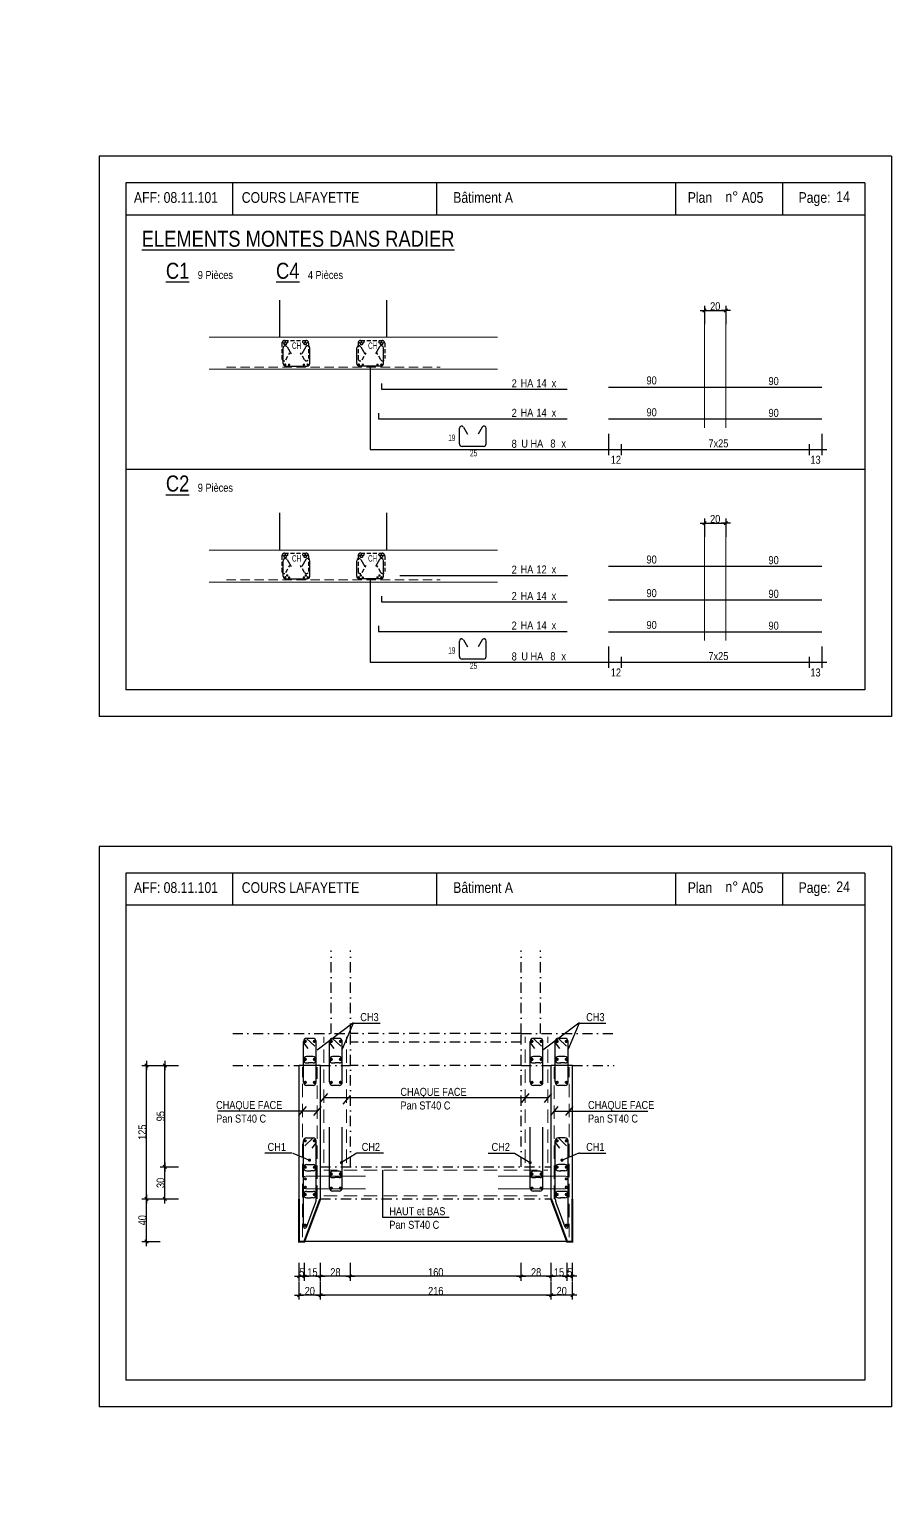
# Model space of a CAD drawing. Header units: metres. Extents: x -9927 to 45032, y -190416 to 12166.
# Drawn here: x -195 to 1421, y -15857 to -13108 of the extents above; entities that cross this region are included whole.
import ezdxf
from ezdxf.enums import TextEntityAlignment as Align

# ---------------------------------------------------------------- set-up
doc = ezdxf.new("R2010")
doc.units = ezdxf.units.M
doc.header["$PDMODE"] = 65
for name, pattern in [('AXES', [50.8, 31.75, -6.35, 6.35, -6.35]), ('CACHE2', [0.1875, 0.125, -0.0625]), ('TIRETPT2', [12.7, 6.35, -3.175, 0, -3.175])]:
    doc.linetypes.add(name, pattern=pattern)
for name, color, linetype in [('01_cote_gen', 4, 'Continuous'), ('01_fenetres', 171, 'Continuous'), ('01_linteaux', 3, 'Continuous'), ('01_murs_coup', 5, 'Continuous'), ('01_poch_murs', 251, 'Continuous'), ('01_sem', 42, 'Continuous'), ('01_texte', 230, 'Continuous'), ('01_tram_axes', 10, 'AXES'), ('AA_COTES', 2, 'Continuous')]:
    doc.layers.add(name, color=color, linetype=linetype)
doc.styles.add('STYLE2', font='ARIALN.TTF')
doc.dimstyles.new('JB25', dxfattribs={"dimscale": 0.1, "dimtxt": 150, "dimasz": 17, "dimexe": 0.1, "dimexo": 0.1, "dimgap": 0.09, "dimtad": 1, "dimdec": 1, "dimlfac": 0.5, "dimdsep": 46, "dimtxsty": 'STYLE2', "dimblk1": 'BOND_G', "dimblk2": 'BOND_D', "dimsah": 1, "dimcen": 1.5, "dimdle": 0.01, "dimse1": 1, "dimse2": 1, "dimclrd": 4, "dimclre": 2, "dimclrt": 5, "dimadec": 0, "dimazin": 0, "dimtfac": 2.333333, "dimtdec": 1, "dimtix": 1, "dimtmove": 2, "dimatfit": 3, "dimldrblk": 'BOND_G', "dimfxl": 1, "dimtolj": 1, "dimtzin": 0, "dimarcsym": 0})

# ---------------------------------------------------------------- blocks, each defined once
blk = doc.blocks.new('BOND_G')
at = {"layer": 'AA_COTES', "color": 0}
for p, q in [((5, 0), (-5, 0)), ((1.8, 1.8), (-1.8, -1.8)), ((0, -5), (0, 15))]:
    blk.add_line(p, q, dxfattribs=at)
blk = doc.blocks.new('BOND_D')
at = {"layer": 'AA_COTES', "color": 0}
for p, q in [((5, 0), (-5, 0)), ((-1.8, -1.8), (1.8, 1.8)), ((0, 5), (0, -15))]:
    blk.add_line(p, q, dxfattribs=at)
blk = doc.blocks.new('*D65')
at = {"layer": '01_cote_gen', "color": 4, "linetype": 'Continuous', "lineweight": -2, "transparency": 16777216}
blk.add_line((1072, -13634.4), (1108.6, -13634.4), dxfattribs=at)
at = {"layer": 'DEFPOINTS', "color": 0, "linetype": 'Continuous', "lineweight": 0, "transparency": 16777216}
for p in [(1110.3, -13634.4), (1070.3, -13647.8), (1110.3, -13647.8)]:
    blk.add_point(p, dxfattribs=at)
at = {"layer": '01_cote_gen', "color": 4, "linetype": 'Continuous', "lineweight": -2, "transparency": 16777216, "xscale": 1.7, "yscale": 1.7, "zscale": 1.7, "rotation": 180}
blk.add_blockref('BOND_G', (1070.3, -13634.4), dxfattribs=at)
at = {"layer": '01_cote_gen', "color": 4, "linetype": 'Continuous', "lineweight": -2, "transparency": 16777216, "xscale": 1.7, "yscale": 1.7, "zscale": 1.7}
blk.add_blockref('BOND_D', (1110.3, -13634.4), dxfattribs=at)
at = {"layer": '01_cote_gen', "color": 5, "linetype": 'Continuous', "lineweight": 0, "transparency": 16777216, "insert": (1090.3, -13626.7), "char_height": 15, "attachment_point": 5, "style": 'STYLE2'}
blk.add_mtext('\\A1;20', dxfattribs=at)
blk = doc.blocks.new('*D66')
at = {"layer": '01_cote_gen', "color": 4, "linetype": 'Continuous', "lineweight": -2, "transparency": 16777216}
blk.add_line((1072, -14033), (1108.6, -14033), dxfattribs=at)
at = {"layer": 'DEFPOINTS', "color": 0, "linetype": 'Continuous', "lineweight": 0, "transparency": 16777216}
for p in [(1070.3, -14046.4), (1110.3, -14033), (1110.3, -14046.4)]:
    blk.add_point(p, dxfattribs=at)
at = {"layer": '01_cote_gen', "color": 4, "linetype": 'Continuous', "lineweight": -2, "transparency": 16777216, "xscale": 1.7, "yscale": 1.7, "zscale": 1.7, "rotation": 180}
blk.add_blockref('BOND_G', (1070.3, -14033), dxfattribs=at)
at = {"layer": '01_cote_gen', "color": 4, "linetype": 'Continuous', "lineweight": -2, "transparency": 16777216, "xscale": 1.7, "yscale": 1.7, "zscale": 1.7}
blk.add_blockref('BOND_D', (1110.3, -14033), dxfattribs=at)
at = {"layer": '01_cote_gen', "color": 5, "linetype": 'Continuous', "lineweight": 0, "transparency": 16777216, "insert": (1090.3, -14025.3), "char_height": 15, "attachment_point": 5, "style": 'STYLE2'}
blk.add_mtext('\\A1;20', dxfattribs=at)
blk = doc.blocks.new('*D78')
at = {"layer": '01_cote_gen', "color": 4, "lineweight": -2, "transparency": 16777216}
blk.add_line((821, -15444.5), (814.4, -15444.5), dxfattribs=at)
at = {"layer": 'DEFPOINTS', "color": 0, "lineweight": 0, "transparency": 16777216}
for p in [(812.7, -15379.4), (822.7, -15379.4), (812.7, -15444.5)]:
    blk.add_point(p, dxfattribs=at)
at = {"layer": '01_cote_gen', "color": 4, "lineweight": -2, "transparency": 16777216, "xscale": 1.7, "yscale": 1.7, "zscale": 1.7, "rotation": 180}
blk.add_blockref('BOND_D', (812.7, -15444.5), dxfattribs=at)
at = {"layer": '01_cote_gen', "color": 4, "lineweight": -2, "transparency": 16777216, "xscale": 1.7, "yscale": 1.7, "zscale": 1.7}
blk.add_blockref('BOND_G', (822.7, -15444.5), dxfattribs=at)
at = {"layer": '01_cote_gen', "color": 5, "transparency": 16777216, "insert": (817.7, -15436.9), "char_height": 15, "attachment_point": 5, "style": 'STYLE2'}
blk.add_mtext('\\A1;5', dxfattribs=at)
blk = doc.blocks.new('*D79')
at = {"layer": '01_cote_gen', "color": 4, "lineweight": -2, "transparency": 16777216}
blk.add_line((811, -15444.5), (784.4, -15444.5), dxfattribs=at)
at = {"layer": 'DEFPOINTS', "color": 0, "lineweight": 0, "transparency": 16777216}
for p in [(782.7, -15299.4), (812.7, -15379.4), (782.7, -15444.5)]:
    blk.add_point(p, dxfattribs=at)
at = {"layer": '01_cote_gen', "color": 4, "lineweight": -2, "transparency": 16777216, "xscale": 1.7, "yscale": 1.7, "zscale": 1.7, "rotation": 180}
blk.add_blockref('BOND_D', (782.7, -15444.5), dxfattribs=at)
at = {"layer": '01_cote_gen', "color": 4, "lineweight": -2, "transparency": 16777216, "xscale": 1.7, "yscale": 1.7, "zscale": 1.7}
blk.add_blockref('BOND_G', (812.7, -15444.5), dxfattribs=at)
at = {"layer": '01_cote_gen', "color": 5, "transparency": 16777216, "insert": (797.7, -15436.9), "char_height": 15, "attachment_point": 5, "style": 'STYLE2'}
blk.add_mtext('\\A1;15', dxfattribs=at)
blk = doc.blocks.new('*D80')
at = {"layer": '01_cote_gen', "color": 4, "lineweight": -2, "transparency": 16777216}
blk.add_line((821, -15479.7), (784.4, -15479.7), dxfattribs=at)
at = {"layer": 'DEFPOINTS', "color": 0, "lineweight": 0, "transparency": 16777216}
for p in [(782.7, -15303.4), (822.7, -15383.4), (782.7, -15479.7)]:
    blk.add_point(p, dxfattribs=at)
at = {"layer": '01_cote_gen', "color": 4, "lineweight": -2, "transparency": 16777216, "xscale": 1.7, "yscale": 1.7, "zscale": 1.7, "rotation": 180}
blk.add_blockref('BOND_D', (782.7, -15479.7), dxfattribs=at)
at = {"layer": '01_cote_gen', "color": 4, "lineweight": -2, "transparency": 16777216, "xscale": 1.7, "yscale": 1.7, "zscale": 1.7}
blk.add_blockref('BOND_G', (822.7, -15479.7), dxfattribs=at)
at = {"layer": '01_cote_gen', "color": 5, "transparency": 16777216, "insert": (802.7, -15472), "char_height": 15, "attachment_point": 5, "style": 'STYLE2'}
blk.add_mtext('\\A1;20', dxfattribs=at)
blk = doc.blocks.new('*D81')
at = {"layer": '01_cote_gen', "color": 4, "lineweight": -2, "transparency": 16777216}
blk.add_line((781, -15479.7), (352.4, -15479.7), dxfattribs=at)
at = {"layer": 'DEFPOINTS', "color": 0, "lineweight": 0, "transparency": 16777216}
for p in [(350.7, -15303.4), (782.7, -15303.4), (350.7, -15479.7)]:
    blk.add_point(p, dxfattribs=at)
at = {"layer": '01_cote_gen', "color": 4, "lineweight": -2, "transparency": 16777216, "xscale": 1.7, "yscale": 1.7, "zscale": 1.7, "rotation": 180}
blk.add_blockref('BOND_D', (350.7, -15479.7), dxfattribs=at)
at = {"layer": '01_cote_gen', "color": 4, "lineweight": -2, "transparency": 16777216, "xscale": 1.7, "yscale": 1.7, "zscale": 1.7}
blk.add_blockref('BOND_G', (782.7, -15479.7), dxfattribs=at)
at = {"layer": '01_cote_gen', "color": 5, "transparency": 16777216, "insert": (566.7, -15472), "char_height": 15, "attachment_point": 5, "style": 'STYLE2'}
blk.add_mtext('\\A1;216', dxfattribs=at)
blk = doc.blocks.new('*D82')
at = {"layer": '01_cote_gen', "color": 4, "lineweight": -2, "transparency": 16777216}
blk.add_line((349, -15479.7), (312.4, -15479.7), dxfattribs=at)
at = {"layer": 'DEFPOINTS', "color": 0, "lineweight": 0, "transparency": 16777216}
for p in [(310.7, -15303.4), (350.7, -15303.4), (310.7, -15479.7)]:
    blk.add_point(p, dxfattribs=at)
at = {"layer": '01_cote_gen', "color": 4, "lineweight": -2, "transparency": 16777216, "xscale": 1.7, "yscale": 1.7, "zscale": 1.7, "rotation": 180}
blk.add_blockref('BOND_D', (310.7, -15479.7), dxfattribs=at)
at = {"layer": '01_cote_gen', "color": 4, "lineweight": -2, "transparency": 16777216, "xscale": 1.7, "yscale": 1.7, "zscale": 1.7}
blk.add_blockref('BOND_G', (350.7, -15479.7), dxfattribs=at)
at = {"layer": '01_cote_gen', "color": 5, "transparency": 16777216, "insert": (330.7, -15472), "char_height": 15, "attachment_point": 5, "style": 'STYLE2'}
blk.add_mtext('\\A1;20', dxfattribs=at)
blk = doc.blocks.new('*D83')
at = {"layer": '01_cote_gen', "color": 4, "lineweight": -2, "transparency": 16777216}
blk.add_line((349, -15444.5), (322.4, -15444.5), dxfattribs=at)
at = {"layer": 'DEFPOINTS', "color": 0, "lineweight": 0, "transparency": 16777216}
for p in [(350.7, -15299.4), (320.7, -15379.4), (320.7, -15444.5)]:
    blk.add_point(p, dxfattribs=at)
at = {"layer": '01_cote_gen', "color": 4, "lineweight": -2, "transparency": 16777216, "xscale": 1.7, "yscale": 1.7, "zscale": 1.7, "rotation": 180}
blk.add_blockref('BOND_D', (320.7, -15444.5), dxfattribs=at)
at = {"layer": '01_cote_gen', "color": 4, "lineweight": -2, "transparency": 16777216, "xscale": 1.7, "yscale": 1.7, "zscale": 1.7}
blk.add_blockref('BOND_G', (350.7, -15444.5), dxfattribs=at)
at = {"layer": '01_cote_gen', "color": 5, "transparency": 16777216, "insert": (335.7, -15436.9), "char_height": 15, "attachment_point": 5, "style": 'STYLE2'}
blk.add_mtext('\\A1;15', dxfattribs=at)
blk = doc.blocks.new('*D84')
at = {"layer": '01_cote_gen', "color": 4, "lineweight": -2, "transparency": 16777216}
blk.add_line((319, -15444.5), (312.4, -15444.5), dxfattribs=at)
at = {"layer": 'DEFPOINTS', "color": 0, "lineweight": 0, "transparency": 16777216}
for p in [(310.7, -15379.4), (320.7, -15379.4), (310.7, -15444.5)]:
    blk.add_point(p, dxfattribs=at)
at = {"layer": '01_cote_gen', "color": 4, "lineweight": -2, "transparency": 16777216, "xscale": 1.7, "yscale": 1.7, "zscale": 1.7, "rotation": 180}
blk.add_blockref('BOND_D', (310.7, -15444.5), dxfattribs=at)
at = {"layer": '01_cote_gen', "color": 4, "lineweight": -2, "transparency": 16777216, "xscale": 1.7, "yscale": 1.7, "zscale": 1.7}
blk.add_blockref('BOND_G', (320.7, -15444.5), dxfattribs=at)
at = {"layer": '01_cote_gen', "color": 5, "transparency": 16777216, "insert": (315.7, -15436.9), "char_height": 15, "attachment_point": 5, "style": 'STYLE2'}
blk.add_mtext('\\A1;5', dxfattribs=at)
blk = doc.blocks.new('*D85')
at = {"layer": '01_cote_gen', "color": 4, "lineweight": -2, "transparency": 16777216}
blk.add_line((725, -15444.5), (408.4, -15444.5), dxfattribs=at)
at = {"layer": 'DEFPOINTS', "color": 0, "lineweight": 0, "transparency": 16777216}
for p in [(406.7, -15239.4), (726.7, -15239.4), (406.7, -15444.5)]:
    blk.add_point(p, dxfattribs=at)
at = {"layer": '01_cote_gen', "color": 4, "lineweight": -2, "transparency": 16777216, "xscale": 1.7, "yscale": 1.7, "zscale": 1.7, "rotation": 180}
blk.add_blockref('BOND_D', (406.7, -15444.5), dxfattribs=at)
at = {"layer": '01_cote_gen', "color": 4, "lineweight": -2, "transparency": 16777216, "xscale": 1.7, "yscale": 1.7, "zscale": 1.7}
blk.add_blockref('BOND_G', (726.7, -15444.5), dxfattribs=at)
at = {"layer": '01_cote_gen', "color": 5, "transparency": 16777216, "insert": (566.7, -15436.9), "char_height": 15, "attachment_point": 5, "style": 'STYLE2'}
blk.add_mtext('\\A1;160', dxfattribs=at)
blk = doc.blocks.new('*D86')
at = {"layer": '01_cote_gen', "color": 4, "lineweight": -2, "transparency": 16777216}
blk.add_line((405, -15444.5), (352.4, -15444.5), dxfattribs=at)
at = {"layer": 'DEFPOINTS', "color": 0, "lineweight": 0, "transparency": 16777216}
for p in [(350.7, -15230.4), (406.7, -15230.4), (350.7, -15444.5)]:
    blk.add_point(p, dxfattribs=at)
at = {"layer": '01_cote_gen', "color": 4, "lineweight": -2, "transparency": 16777216, "xscale": 1.7, "yscale": 1.7, "zscale": 1.7, "rotation": 180}
blk.add_blockref('BOND_D', (350.7, -15444.5), dxfattribs=at)
at = {"layer": '01_cote_gen', "color": 4, "lineweight": -2, "transparency": 16777216, "xscale": 1.7, "yscale": 1.7, "zscale": 1.7}
blk.add_blockref('BOND_G', (406.7, -15444.5), dxfattribs=at)
at = {"layer": '01_cote_gen', "color": 5, "transparency": 16777216, "insert": (378.7, -15436.9), "char_height": 15, "attachment_point": 5, "style": 'STYLE2'}
blk.add_mtext('\\A1;28', dxfattribs=at)
blk = doc.blocks.new('*D87')
at = {"layer": '01_cote_gen', "color": 4, "linetype": 'Continuous', "lineweight": -2, "transparency": 16777216}
blk.add_line((24.6, -15377.7), (24.6, -15301.1), dxfattribs=at)
at = {"layer": 'DEFPOINTS', "color": 0, "linetype": 'Continuous', "lineweight": 0, "transparency": 16777216}
for p in [(24.6, -15299.4), (357.4, -15299.4), (357.4, -15379.4)]:
    blk.add_point(p, dxfattribs=at)
at = {"layer": '01_cote_gen', "color": 4, "linetype": 'Continuous', "lineweight": -2, "transparency": 16777216, "xscale": 1.7, "yscale": 1.7, "zscale": 1.7}
for name, p, rotation in [('BOND_D', (24.6, -15299.4), 90), ('BOND_G', (24.6, -15379.4), 270)]:
    blk.add_blockref(name, p, dxfattribs=dict(at, rotation=rotation))
at = {"layer": '01_cote_gen', "color": 5, "linetype": 'Continuous', "lineweight": 0, "transparency": 16777216, "insert": (17, -15339.4), "char_height": 15, "attachment_point": 5, "rotation": 90, "style": 'STYLE2'}
blk.add_mtext('\\A1;40', dxfattribs=at)
blk = doc.blocks.new('*D88')
at = {"layer": '01_cote_gen', "color": 4, "linetype": 'Continuous', "lineweight": -2, "transparency": 16777216}
blk.add_line((58.9, -15297.7), (58.9, -15241.1), dxfattribs=at)
at = {"layer": 'DEFPOINTS', "color": 0, "linetype": 'Continuous', "lineweight": 0, "transparency": 16777216}
for p in [(58.9, -15239.4), (379.9, -15239.4), (391.7, -15299.4)]:
    blk.add_point(p, dxfattribs=at)
at = {"layer": '01_cote_gen', "color": 4, "linetype": 'Continuous', "lineweight": -2, "transparency": 16777216, "xscale": 1.7, "yscale": 1.7, "zscale": 1.7}
for name, p, rotation in [('BOND_D', (58.9, -15239.4), 90), ('BOND_G', (58.9, -15299.4), 270)]:
    blk.add_blockref(name, p, dxfattribs=dict(at, rotation=rotation))
at = {"layer": '01_cote_gen', "color": 5, "linetype": 'Continuous', "lineweight": 0, "transparency": 16777216, "insert": (51.2, -15269.4), "char_height": 15, "attachment_point": 5, "rotation": 90, "style": 'STYLE2'}
blk.add_mtext('\\A1;30', dxfattribs=at)
blk = doc.blocks.new('*D89')
at = {"layer": '01_cote_gen', "color": 4, "linetype": 'Continuous', "lineweight": -2, "transparency": 16777216}
blk.add_line((58.9, -15237.7), (58.9, -15051.1), dxfattribs=at)
at = {"layer": 'DEFPOINTS', "color": 0, "linetype": 'Continuous', "lineweight": 0, "transparency": 16777216}
for p in [(58.9, -15049.4), (92.7, -15049.4), (379.9, -15239.4)]:
    blk.add_point(p, dxfattribs=at)
at = {"layer": '01_cote_gen', "color": 4, "linetype": 'Continuous', "lineweight": -2, "transparency": 16777216, "xscale": 1.7, "yscale": 1.7, "zscale": 1.7}
for name, p, rotation in [('BOND_D', (58.9, -15049.4), 90), ('BOND_G', (58.9, -15239.4), 270)]:
    blk.add_blockref(name, p, dxfattribs=dict(at, rotation=rotation))
at = {"layer": '01_cote_gen', "color": 5, "linetype": 'Continuous', "lineweight": 0, "transparency": 16777216, "insert": (51.2, -15144.4), "char_height": 15, "attachment_point": 5, "rotation": 90, "style": 'STYLE2'}
blk.add_mtext('\\A1;95', dxfattribs=at)
blk = doc.blocks.new('*D90')
at = {"layer": '01_cote_gen', "color": 4, "linetype": 'Continuous', "lineweight": -2, "transparency": 16777216}
blk.add_line((24.6, -15297.7), (24.6, -15051.1), dxfattribs=at)
at = {"layer": 'DEFPOINTS', "color": 0, "linetype": 'Continuous', "lineweight": 0, "transparency": 16777216}
for p in [(24.6, -15049.4), (92.7, -15049.4), (84.4, -15299.4)]:
    blk.add_point(p, dxfattribs=at)
at = {"layer": '01_cote_gen', "color": 4, "linetype": 'Continuous', "lineweight": -2, "transparency": 16777216, "xscale": 1.7, "yscale": 1.7, "zscale": 1.7}
for name, p, rotation in [('BOND_D', (24.6, -15049.4), 90), ('BOND_G', (24.6, -15299.4), 270)]:
    blk.add_blockref(name, p, dxfattribs=dict(at, rotation=rotation))
at = {"layer": '01_cote_gen', "color": 5, "linetype": 'Continuous', "lineweight": 0, "transparency": 16777216, "insert": (17, -15174.4), "char_height": 15, "attachment_point": 5, "rotation": 90, "style": 'STYLE2'}
blk.add_mtext('\\A1;125', dxfattribs=at)
blk = doc.blocks.new('*D104')
at = {"layer": '01_cote_gen', "color": 4, "linetype": 'Continuous', "lineweight": -2, "transparency": 16777216}
blk.add_line((781, -15444.5), (728.4, -15444.5), dxfattribs=at)
at = {"layer": 'DEFPOINTS', "color": 0, "linetype": 'Continuous', "lineweight": 0, "transparency": 16777216}
for p in [(726.7, -15419), (782.7, -15419), (726.7, -15444.5)]:
    blk.add_point(p, dxfattribs=at)
at = {"layer": '01_cote_gen', "color": 4, "linetype": 'Continuous', "lineweight": -2, "transparency": 16777216, "xscale": 1.7, "yscale": 1.7, "zscale": 1.7, "rotation": 180}
blk.add_blockref('BOND_D', (726.7, -15444.5), dxfattribs=at)
at = {"layer": '01_cote_gen', "color": 4, "linetype": 'Continuous', "lineweight": -2, "transparency": 16777216, "xscale": 1.7, "yscale": 1.7, "zscale": 1.7}
blk.add_blockref('BOND_G', (782.7, -15444.5), dxfattribs=at)
at = {"layer": '01_cote_gen', "color": 5, "linetype": 'Continuous', "lineweight": 0, "transparency": 16777216, "insert": (754.7, -15436.9), "char_height": 15, "attachment_point": 5, "style": 'STYLE2'}
blk.add_mtext('\\A1;28', dxfattribs=at)
blk = doc.blocks.new('*D1681')
at = {"layer": '01_poch_murs', "color": 4, "lineweight": -2, "transparency": 16777216}
blk.add_line((-184.6, 82.3), (-158, 82.3), dxfattribs=at)
at = {"layer": 'DEFPOINTS', "color": 0, "lineweight": 0, "transparency": 16777216}
for p in [(-156.3, 82.3), (-186.3, 0), (-156.3, -170313.1)]:
    blk.add_point(p, dxfattribs=at)
at = {"layer": '01_poch_murs', "color": 4, "lineweight": -2, "transparency": 16777216, "xscale": 1.7, "yscale": 1.7, "zscale": 1.7, "rotation": 180}
blk.add_blockref('BOND_G', (-186.3, 82.3), dxfattribs=at)
at = {"layer": '01_poch_murs', "color": 4, "lineweight": -2, "transparency": 16777216, "xscale": 1.7, "yscale": 1.7, "zscale": 1.7}
blk.add_blockref('BOND_D', (-156.3, 82.3), dxfattribs=at)
at = {"layer": '01_poch_murs', "color": 5, "transparency": 16777216, "insert": (-171.3, 90), "char_height": 15, "attachment_point": 5, "style": 'STYLE2'}
blk.add_mtext('\\A1;15', dxfattribs=at)

msp = doc.modelspace()

# ---------------------------------------------------------------- linework, layer by layer
at = {"layer": '01_cote_gen', "linetype": 'Continuous'}
for centre in [(412.74, -14973.07), (835.97, -14973.07), (835.97, -15216.39)]:
    msp.add_arc(centre, 3, 90, 112.67951, dxfattribs=at)
at = {"layer": '01_fenetres', "ltscale": 30}
for p, q in [((-14.13, -13395.57), (-14.13, -14345.57)), ((1370.87, -13395.57), (-14.13, -13395.57)), ((185.87, -13395.57), (185.87, -13455.57)), ((568.37, -13395.57), (568.37, -13455.57)), ((1016.74, -13455.57), (1016.74, -13395.57)), ((1216.74, -13455.57), (1216.74, -13395.57)), ((1370.87, -13395.57), (1370.87, -14345.57)), ((1370.87, -13455.57), (-14.13, -13455.57)), ((1370.87, -14345.57), (-14.13, -14345.57)), ((-14.13, -14688.8), (-14.13, -15638.8)), ((1370.87, -14688.8), (-14.13, -14688.8)), ((185.87, -14688.8), (185.87, -14748.8)), ((568.37, -14688.8), (568.37, -14748.8)), ((1016.74, -14748.8), (1016.74, -14688.8)), ((1216.74, -14748.8), (1216.74, -14688.8)), ((1370.87, -14688.8), (1370.87, -15638.8)), ((1370.87, -14748.8), (-14.13, -14748.8)), ((1370.87, -15638.8), (-14.13, -15638.8))]:
    msp.add_line(p, q, dxfattribs=at)
at = {"layer": '01_linteaux'}
msp.add_line((812.74, -15379.43), (320.74, -15379.43), dxfattribs=at)
at = {"layer": '01_linteaux', "const_width": 4}
for points in [[(350.33, -15299.43), (320.33, -15379.43), (310.33, -15379.43), (310.33, -15299.46)], [(782.74, -15299.43), (812.74, -15379.43), (822.74, -15379.43), (822.74, -15299.46)]]:
    msp.add_lwpolyline(points, dxfattribs=at)
at = {"layer": '01_murs_coup'}
for p, q in [((310.74, -15379.43), (310.74, -15049.43)), ((350.74, -15049.43), (310.74, -15049.43)), ((350.74, -15299.43), (350.74, -15049.43)), ((782.74, -15299.43), (782.74, -15049.43)), ((822.74, -15049.43), (782.74, -15049.43)), ((822.74, -15379.43), (822.74, -15049.43)), ((320.74, -15379.43), (350.74, -15299.43)), ((812.74, -15379.43), (782.74, -15299.43)), ((320.74, -15379.43), (310.74, -15379.43)), ((812.74, -15379.43), (822.74, -15379.43))]:
    msp.add_line(p, q, dxfattribs=at)
at = {"layer": '01_sem', "color": 2, "lineweight": 0, "ltscale": 7}
for p, q in [((1070.33, -13854.21), (1070.33, -13647.75)), ((1110.33, -13854.21), (1110.33, -13647.75)), ((142.16, -13684.72), (682.43, -13684.72)), ((142.16, -13744.72), (682.43, -13744.72)), ((1070.33, -14252.84), (1070.33, -14046.38)), ((1110.33, -14252.84), (1110.33, -14046.38)), ((142.16, -14083.34), (682.43, -14083.34)), ((142.16, -14143.34), (682.43, -14143.34)), ((322.98, -15256.66), (434.8, -15256.66)), ((810.49, -15256.66), (683.69, -15256.66)), ((318.98, -15262.66), (318.98, -15274.66)), ((322.98, -15280.66), (434.8, -15280.66)), ((810.49, -15280.66), (683.69, -15280.66)), ((814.49, -15262.66), (814.49, -15274.66))]:
    msp.add_line(p, q, dxfattribs=at)
at = {"layer": '01_sem', "color": 2, "linetype": 'CACHE2', "lineweight": 0, "ltscale": 140}
for p, q in [((174.72, -13740.72), (574.72, -13740.72)), ((174.72, -14139.34), (574.72, -14139.34))]:
    msp.add_line(p, q, dxfattribs=at)
at = {"layer": '01_sem', "color": 2, "linetype": 'CACHE2', "lineweight": 0, "ltscale": 200}
for p, q in [((356.74, -15231.74), (356.74, -14995.5)), ((399.32, -15231.74), (399.32, -14995.5)), ((734.15, -15231.74), (734.15, -14995.5)), ((776.74, -15231.74), (776.74, -14995.5)), ((316.74, -15371.09), (316.74, -15052.3)), ((344.74, -15299.43), (344.74, -15052.3)), ((788.74, -15299.43), (788.74, -15052.3)), ((816.74, -15371.09), (816.74, -15052.3)), ((356.74, -15245.43), (776.74, -15245.43)), ((356.74, -15293.43), (776.74, -15293.43))]:
    msp.add_line(p, q, dxfattribs=at)
at = {"layer": '01_sem', "color": 2, "lineweight": 0, "ltscale": 7}
for centre, start, end in [((323.32, -15261.22), 94.34037, 198.27949), ((810.15, -15261.22), 341.72051, 85.65963), ((323.32, -15276.1), 161.72051, 265.65963), ((810.15, -15276.1), 274.34037, 18.27949)]:
    msp.add_arc(centre, 4.58, start, end, dxfattribs=at)
at = {"layer": '01_texte', "ltscale": 30}
for p, q in [((-64.13, -13345.57), (-64.13, -14395.57)), ((1420.87, -13345.57), (-64.13, -13345.57)), ((1420.87, -13345.57), (1420.87, -14395.57)), ((274.72, -13684.72), (274.72, -13615.29)), ((474.72, -13684.72), (474.72, -13615.29)), ((280.72, -13733.72), (280.72, -13704.72)), ((288.18, -13702.72), (295.72, -13715.77)), ((323.25, -13702.72), (315.72, -13715.77)), ((330.72, -13733.72), (330.72, -13704.72)), ((418.72, -13733.72), (418.72, -13704.72)), ((426.18, -13702.72), (433.72, -13715.77)), ((461.25, -13702.72), (453.72, -13715.77)), ((468.72, -13733.72), (468.72, -13704.72)), ((285.72, -13738.72), (325.72, -13738.72)), ((463.72, -13738.72), (423.72, -13738.72)), ((443.72, -13738.72), (443.72, -13895.19)), ((464.77, -13771.53), (464.77, -13781.97)), ((464.77, -13781.97), (813.06, -13781.97)), ((890.33, -13778.11), (1290.33, -13778.11)), ((459.48, -13826.83), (459.48, -13837.27)), ((459.48, -13837.27), (813.06, -13837.27)), ((611.09, -13884.25), (611.09, -13855.25)), ((618.56, -13853.25), (626.09, -13866.31)), ((653.63, -13853.25), (646.09, -13866.31)), ((661.09, -13884.25), (661.09, -13855.25)), ((890.33, -13837.83), (1290.33, -13837.83)), ((890.33, -13865.65), (890.33, -13905.48)), ((914.33, -13885.17), (914.33, -13905.48)), ((1266.33, -13885.17), (1266.33, -13905.48)), ((1290.33, -13865.65), (1290.33, -13905.48)), ((443.72, -13895.19), (1299.44, -13895.19)), ((656.09, -13889.25), (616.09, -13889.25)), ((1370.87, -13932.78), (-14.13, -13932.78)), ((274.72, -14083.34), (274.72, -14013.92)), ((474.72, -14083.34), (474.72, -14013.92)), ((280.72, -14132.34), (280.72, -14103.34)), ((288.18, -14101.34), (295.72, -14114.39)), ((323.25, -14101.34), (315.72, -14114.39)), ((330.72, -14132.34), (330.72, -14103.34)), ((418.72, -14132.34), (418.72, -14103.34)), ((426.18, -14101.34), (433.72, -14114.39)), ((461.25, -14101.34), (453.72, -14114.39)), ((468.72, -14132.34), (468.72, -14103.34)), ((499.7, -14131.06), (813.47, -14131.06)), ((890.33, -14113.77), (1290.33, -14113.77)), ((285.72, -14137.34), (325.72, -14137.34)), ((463.72, -14137.34), (423.72, -14137.34)), ((443.72, -14137.34), (443.72, -14293.82)), ((464.77, -14170.16), (464.77, -14180.6)), ((464.77, -14180.6), (813.06, -14180.6)), ((890.33, -14176.74), (1290.33, -14176.74)), ((459.48, -14225.46), (459.48, -14235.9)), ((459.48, -14235.9), (813.06, -14235.9)), ((890.33, -14236.46), (1290.33, -14236.46)), ((611.09, -14282.88), (611.09, -14253.88)), ((618.56, -14251.88), (626.09, -14264.93)), ((653.63, -14251.88), (646.09, -14264.93)), ((661.09, -14282.88), (661.09, -14253.88)), ((890.33, -14264.27), (890.33, -14304.11)), ((1290.33, -14264.27), (1290.33, -14304.11)), ((443.72, -14293.82), (1299.44, -14293.82)), ((656.09, -14287.88), (616.09, -14287.88)), ((914.33, -14283.8), (914.33, -14304.11)), ((1266.33, -14283.8), (1266.33, -14304.11)), ((1420.87, -14395.57), (-64.13, -14395.57)), ((-64.13, -14638.8), (-64.13, -15688.8)), ((1420.87, -14638.8), (-64.13, -14638.8)), ((1420.87, -14638.8), (1420.87, -15688.8)), ((318.74, -15080.72), (318.74, -15004.54)), ((318.74, -15007.09), (326.73, -15017.82)), ((336.74, -14998.54), (324.74, -14998.54)), ((324.74, -14998.54), (339.93, -15013.36)), ((342.74, -15080.72), (342.74, -15004.54)), ((367.51, -15080.72), (367.51, -15004.54)), ((367.51, -15007.09), (375.5, -15017.82)), ((385.51, -14998.54), (373.51, -14998.54)), ((373.51, -14998.54), (388.7, -15013.36)), ((391.51, -15080.72), (391.51, -15004.54)), ((743.53, -15080.72), (743.53, -15004.54)), ((743.53, -15007.09), (751.53, -15017.82)), ((761.53, -14998.54), (749.53, -14998.54)), ((749.53, -14998.54), (764.73, -15013.36)), ((767.53, -15080.72), (767.53, -15004.54)), ((790.74, -15080.72), (790.74, -15004.54)), ((790.74, -15007.09), (798.73, -15017.82)), ((808.74, -14998.54), (796.74, -14998.54)), ((796.74, -14998.54), (811.93, -15013.36)), ((814.74, -15080.72), (814.74, -15004.54)), ((336.74, -15032.71), (324.74, -15032.71)), ((385.51, -15032.71), (373.51, -15032.71)), ((761.53, -15032.71), (749.53, -15032.71)), ((808.74, -15032.71), (796.74, -15032.71)), ((324.74, -15044.71), (328.92, -15044.71)), ((336.74, -15044.71), (328.55, -15044.71)), ((373.51, -15044.71), (377.69, -15044.71)), ((385.51, -15044.71), (377.32, -15044.71)), ((749.53, -15044.71), (753.72, -15044.71)), ((761.53, -15044.71), (753.34, -15044.71)), ((796.74, -15044.71), (800.92, -15044.71)), ((808.74, -15044.71), (800.55, -15044.71)), ((336.74, -15086.72), (324.74, -15086.72)), ((385.51, -15086.72), (373.51, -15086.72)), ((761.53, -15086.72), (749.53, -15086.72)), ((808.74, -15086.72), (796.74, -15086.72)), ((367.51, -15278.89), (367.51, -15164.96)), ((391.51, -15278.89), (391.51, -15164.96)), ((743.51, -15278.89), (743.51, -15164.96)), ((767.51, -15278.89), (767.51, -15164.96)), ((318.74, -15351.13), (318.74, -15190.86)), ((336.74, -15184.86), (321.54, -15199.68)), ((324.74, -15184.86), (336.74, -15184.86)), ((342.74, -15193.41), (334.74, -15204.14)), ((342.74, -15300.05), (342.74, -15190.86)), ((790.74, -15300.05), (790.74, -15190.86)), ((790.74, -15193.41), (798.73, -15204.14)), ((808.74, -15184.86), (796.74, -15184.86)), ((796.74, -15184.86), (811.93, -15199.68)), ((814.74, -15351.13), (814.74, -15190.86)), ((324.74, -15234.8), (336.74, -15234.8)), ((324.74, -15246.8), (332.92, -15246.8)), ((336.74, -15246.8), (332.55, -15246.8)), ((385.51, -15247.51), (373.51, -15247.51)), ((373.51, -15259.51), (377.69, -15259.51)), ((385.51, -15259.51), (377.32, -15259.51)), ((761.51, -15247.51), (749.51, -15247.51)), ((749.51, -15259.51), (753.69, -15259.51)), ((761.51, -15259.51), (753.32, -15259.51)), ((808.74, -15234.8), (796.74, -15234.8)), ((796.74, -15246.8), (800.92, -15246.8)), ((808.74, -15246.8), (800.55, -15246.8)), ((324.74, -15285.28), (336.74, -15285.28)), ((385.51, -15284.89), (373.51, -15284.89)), ((761.51, -15284.89), (749.51, -15284.89)), ((808.74, -15285.28), (796.74, -15285.28)), ((324.54, -15352.19), (341.46, -15307.07)), ((324.74, -15297.28), (332.92, -15297.28)), ((336.74, -15297.28), (332.55, -15297.28)), ((808.93, -15352.19), (792.01, -15307.07)), ((796.74, -15297.28), (800.92, -15297.28)), ((808.74, -15297.28), (800.55, -15297.28)), ((1420.87, -15688.8), (-64.13, -15688.8))]:
    msp.add_line(p, q, dxfattribs=at)
at = {"layer": '01_texte', "linetype": 'CACHE2', "ltscale": 60}
for p, q in [((283.47, -13690.72), (323.47, -13690.72)), ((426.11, -13690.72), (466.11, -13690.72)), ((278.47, -13695.72), (278.47, -13724.72)), ((285.93, -13726.72), (293.47, -13713.66)), ((321.01, -13726.72), (313.47, -13713.66)), ((328.47, -13695.72), (328.47, -13724.72)), ((421.11, -13695.72), (421.11, -13724.72)), ((428.57, -13726.72), (436.11, -13713.66)), ((463.65, -13726.72), (456.11, -13713.66)), ((471.11, -13695.72), (471.11, -13724.72)), ((278.47, -14094.34), (278.47, -14123.34)), ((283.47, -14089.34), (323.47, -14089.34)), ((328.47, -14094.34), (328.47, -14123.34)), ((421.11, -14094.34), (421.11, -14123.34)), ((426.11, -14089.34), (466.11, -14089.34)), ((471.11, -14094.34), (471.11, -14123.34)), ((285.93, -14125.34), (293.47, -14112.29)), ((321.01, -14125.34), (313.47, -14112.29)), ((428.57, -14125.34), (436.11, -14112.29)), ((463.65, -14125.34), (456.11, -14112.29))]:
    msp.add_line(p, q, dxfattribs=at)
at = {"layer": '01_texte'}
for p, q in [((411.59, -14970.3), (344.3, -15020.55)), ((412.15, -14970.13), (391.51, -15018.85)), ((412.74, -14970.07), (462.23, -14970.07)), ((834.82, -14970.3), (767.53, -15020.55)), ((835.38, -14970.13), (814.74, -15018.85)), ((835.97, -14970.07), (885.46, -14970.07)), ((363.69, -15101.95), (349.79, -15118.51)), ((776.74, -15110.23), (356.74, -15110.23)), ((406.27, -15105.33), (392.37, -15121.9)), ((741.1, -15101.95), (727.2, -15118.51)), ((783.69, -15101.95), (769.79, -15118.51)), ((344.74, -15134.81), (158.18, -15134.81)), ((323.69, -15126.53), (309.79, -15143.09)), ((351.69, -15126.53), (337.79, -15143.09)), ((795.69, -15126.53), (781.79, -15143.09)), ((788.74, -15134.81), (964.08, -15134.81)), ((823.69, -15126.53), (809.79, -15143.09)), ((297.5, -15213.39), (246.76, -15213.39)), ((298.65, -15213.63), (330.17, -15226.8)), ((419.03, -15213.39), (389.97, -15231.46)), ((468.52, -15213.39), (419.03, -15213.39)), ((664.95, -15213.39), (714.44, -15213.39)), ((714.44, -15213.39), (743.51, -15231.46)), ((834.82, -15213.63), (803.3, -15226.8)), ((835.97, -15213.39), (885.46, -15213.39)), ((467.12, -15245.43), (467.12, -15333.84)), ((467.12, -15333.84), (591.73, -15333.84))]:
    msp.add_line(p, q, dxfattribs=at)
at = {"layer": '01_texte', "ltscale": 30, "flags": 128}
for points, const_width in [([(285.81, -13735.93, 1), (283.56, -13735.93, 1)], 2.25), ([(292.95, -13736.11, 1), (290.7, -13736.11, 1)], 2.25), ([(318.48, -13736.11, -1), (320.73, -13736.11, -1)], 2.25), ([(325.63, -13735.93, -1), (327.88, -13735.93, -1)], 2.25), ([(423.81, -13735.93, 1), (421.56, -13735.93, 1)], 2.25), ([(430.95, -13736.11, 1), (428.7, -13736.11, 1)], 2.25), ([(456.48, -13736.11, -1), (458.73, -13736.11, -1)], 2.25), ([(463.63, -13735.93, -1), (465.88, -13735.93, -1)], 2.25), ([(285.81, -14134.56, 1), (283.56, -14134.56, 1)], 2.25), ([(289.4, -14131.06, 1), (287.15, -14131.06, 1)], 2.25), ([(292.95, -14134.74, 1), (290.7, -14134.74, 1)], 2.25), ([(318.48, -14134.74, -1), (320.73, -14134.74, -1)], 2.25), ([(322.03, -14131.06, -1), (324.28, -14131.06, -1)], 2.25), ([(325.63, -14134.56, -1), (327.88, -14134.56, -1)], 2.25), ([(423.81, -14134.56, 1), (421.56, -14134.56, 1)], 2.25), ([(427.4, -14131.06, 1), (425.15, -14131.06, 1)], 2.25), ([(430.95, -14134.74, 1), (428.7, -14134.74, 1)], 2.25), ([(456.48, -14134.74, -1), (458.73, -14134.74, -1)], 2.25), ([(460.03, -14131.06, -1), (462.28, -14131.06, -1)], 2.25), ([(463.63, -14134.56, -1), (465.88, -14134.56, -1)], 2.25), ([(323.67, -15004.24, -1), (320.67, -15004.24, -1)], 3), ([(337.8, -15004.24, 1), (340.8, -15004.24, 1)], 3), ([(372.44, -15004.24, -1), (369.44, -15004.24, -1)], 3), ([(386.57, -15004.24, 1), (389.57, -15004.24, 1)], 3), ([(748.46, -15004.24, -1), (745.46, -15004.24, -1)], 3), ([(762.59, -15004.24, 1), (765.59, -15004.24, 1)], 3), ([(795.67, -15004.24, -1), (792.67, -15004.24, -1)], 3), ([(809.8, -15004.24, 1), (812.8, -15004.24, 1)], 3), ([(323.67, -15037.9, 1), (320.67, -15037.9, 1)], 3), ([(337.8, -15037.9, -1), (340.8, -15037.9, -1)], 3), ([(372.44, -15037.9, 1), (369.44, -15037.9, 1)], 3), ([(386.57, -15037.9, -1), (389.57, -15037.9, -1)], 3), ([(748.46, -15037.9, 1), (745.46, -15037.9, 1)], 3), ([(762.59, -15037.9, -1), (765.59, -15037.9, -1)], 3), ([(795.67, -15037.9, 1), (792.67, -15037.9, 1)], 3), ([(809.8, -15037.9, -1), (812.8, -15037.9, -1)], 3), ([(323.67, -15081.02, 1), (320.67, -15081.02, 1)], 3), ([(337.8, -15081.02, -1), (340.8, -15081.02, -1)], 3), ([(372.44, -15081.02, 1), (369.44, -15081.02, 1)], 3), ([(386.57, -15081.02, -1), (389.57, -15081.02, -1)], 3), ([(748.46, -15081.02, 1), (745.46, -15081.02, 1)], 3), ([(762.59, -15081.02, -1), (765.59, -15081.02, -1)], 3), ([(795.67, -15081.02, 1), (792.67, -15081.02, 1)], 3), ([(809.8, -15081.02, -1), (812.8, -15081.02, -1)], 3), ([(323.67, -15190.56, -1), (320.67, -15190.56, -1)], 3), ([(337.8, -15190.56, 1), (340.8, -15190.56, 1)], 3), ([(795.67, -15190.56, -1), (792.67, -15190.56, -1)], 3), ([(809.8, -15190.56, 1), (812.8, -15190.56, 1)], 3), ([(323.67, -15239.99, 1), (320.67, -15239.99, 1)], 3), ([(321.25, -15261.98, 1), (323.75, -15261.98, 1)], 3), ([(337.8, -15239.99, -1), (340.8, -15239.99, -1)], 3), ([(372.44, -15252.7, 1), (369.44, -15252.7, 1)], 3), ([(386.57, -15252.7, -1), (389.57, -15252.7, -1)], 3), ([(748.44, -15252.7, 1), (745.44, -15252.7, 1)], 3), ([(762.57, -15252.7, -1), (765.57, -15252.7, -1)], 3), ([(795.67, -15239.99, 1), (792.67, -15239.99, 1)], 3), ([(812.22, -15261.98, -1), (809.72, -15261.98, -1)], 3), ([(809.8, -15239.99, -1), (812.8, -15239.99, -1)], 3), ([(323.67, -15291.16, 1), (320.67, -15291.16, 1)], 3), ([(321.18, -15277.31, 1), (323.68, -15277.31, 1)], 3), ([(337.8, -15291.16, -1), (340.8, -15291.16, -1)], 3), ([(372.44, -15279.19, 1), (369.44, -15279.19, 1)], 3), ([(386.57, -15279.19, -1), (389.57, -15279.19, -1)], 3), ([(748.44, -15279.19, 1), (745.44, -15279.19, 1)], 3), ([(762.57, -15279.19, -1), (765.57, -15279.19, -1)], 3), ([(795.67, -15291.16, 1), (792.67, -15291.16, 1)], 3), ([(812.29, -15277.31, -1), (809.79, -15277.31, -1)], 3), ([(809.8, -15291.16, -1), (812.8, -15291.16, -1)], 3), ([(323.67, -15348.77, 1), (320.67, -15348.77, 1)], 3), ([(809.8, -15348.77, -1), (812.8, -15348.77, -1)], 3)]:
    msp.add_lwpolyline(points, format="xyb", close=True, dxfattribs=dict(at, const_width=const_width))
at = {"layer": '01_texte', "const_width": 3, "flags": 128}
for points in [[(331.67, -15226.8, -1), (328.67, -15226.8, -1)], [(391.47, -15231.46, -1), (388.47, -15231.46, -1)], [(742.01, -15231.46, 1), (745.01, -15231.46, 1)], [(801.8, -15226.8, 1), (804.8, -15226.8, 1)]]:
    msp.add_lwpolyline(points, format="xyb", close=True, dxfattribs=at)
at = {"layer": '01_texte', "linetype": 'CACHE2', "ltscale": 60}
for centre in [(282.07, -13693.67), (287.26, -13693.67), (319.67, -13693.67), (324.86, -13693.67), (424.71, -13693.67), (429.9, -13693.67), (462.31, -13693.67), (467.5, -13693.67), (284.7, -13697.07), (322.22, -13697.07), (427.34, -13697.07), (464.86, -13697.07), (282.07, -14092.3), (284.7, -14095.7), (287.26, -14092.3), (319.67, -14092.3), (322.22, -14095.7), (324.86, -14092.3), (424.71, -14092.3), (427.34, -14095.7), (429.9, -14092.3), (462.31, -14092.3), (464.86, -14095.7), (467.5, -14092.3)]:
    msp.add_circle(centre, 2, dxfattribs=at)
for centre, radius, start, end in [((283.47, -13695.72), 5, 90, 180), ((323.47, -13695.72), 5, 0, 90), ((426.11, -13695.72), 5, 90, 180), ((466.11, -13695.72), 5, 0, 90), ((282.47, -13724.72), 4, 180, 330), ((324.47, -13724.72), 4, 210, 0), ((425.11, -13724.72), 4, 180, 330), ((467.11, -13724.72), 4, 210, 0), ((283.47, -14094.34), 5, 90, 180), ((323.47, -14094.34), 5, 0, 90), ((426.11, -14094.34), 5, 90, 180), ((466.11, -14094.34), 5, 0, 90), ((282.47, -14123.34), 4, 180, 330), ((324.47, -14123.34), 4, 210, 0), ((425.11, -14123.34), 4, 180, 330), ((467.11, -14123.34), 4, 210, 0)]:
    msp.add_arc(centre, radius, start, end, dxfattribs=at)
at = {"layer": '01_texte', "ltscale": 30}
for centre, radius, start, end in [((284.72, -13704.72), 4, 30, 180), ((326.72, -13704.72), 4, 0, 150), ((422.72, -13704.72), 4, 30, 180), ((464.72, -13704.72), 4, 0, 150), ((285.72, -13733.72), 5, 180, 270), ((325.72, -13733.72), 5, 270, 0), ((423.72, -13733.72), 5, 180, 270), ((463.72, -13733.72), 5, 270, 0), ((615.09, -13855.25), 4, 30, 180), ((657.09, -13855.25), 4, 0, 150), ((616.09, -13884.25), 5, 180, 270), ((656.09, -13884.25), 5, 270, 0), ((284.72, -14103.34), 4, 30, 180), ((326.72, -14103.34), 4, 0, 150), ((422.72, -14103.34), 4, 30, 180), ((464.72, -14103.34), 4, 0, 150), ((285.72, -14132.34), 5, 180, 270), ((325.72, -14132.34), 5, 270, 0), ((423.72, -14132.34), 5, 180, 270), ((463.72, -14132.34), 5, 270, 0), ((615.09, -14253.88), 4, 30, 180), ((657.09, -14253.88), 4, 0, 150), ((616.09, -14282.88), 5, 180, 270), ((656.09, -14282.88), 5, 270, 0), ((324.74, -15004.54), 6, 90.00091, 180), ((336.74, -15004.54), 6, 0, 90.00091), ((373.51, -15004.54), 6, 90.00091, 180), ((385.51, -15004.54), 6, 0, 90.00091), ((749.53, -15004.54), 6, 90.00091, 180), ((761.53, -15004.54), 6, 0, 90.00091), ((796.74, -15004.54), 6, 90.00091, 180), ((808.74, -15004.54), 6, 0, 90.00091), ((324.74, -15038.71), 6, 90.00091, 180), ((324.74, -15038.71), 6, 180, 269.99909), ((336.74, -15038.71), 6, 0, 90.00091), ((336.74, -15038.71), 6, 269.99909, 360), ((373.51, -15038.71), 6, 90.00091, 180), ((373.51, -15038.71), 6, 180, 269.99909), ((385.51, -15038.71), 6, 0, 90.00091), ((385.51, -15038.71), 6, 269.99909, 360), ((749.53, -15038.71), 6, 90.00091, 180), ((749.53, -15038.71), 6, 180, 269.99909), ((761.53, -15038.71), 6, 0, 90.00091), ((761.53, -15038.71), 6, 269.99909, 360), ((796.74, -15038.71), 6, 90.00091, 180), ((796.74, -15038.71), 6, 180, 269.99909), ((808.74, -15038.71), 6, 0, 90.00091), ((808.74, -15038.71), 6, 269.99909, 360), ((324.74, -15080.72), 6, 180, 269.99909), ((336.74, -15080.72), 6, 269.99909, 0), ((373.51, -15080.72), 6, 180, 269.99909), ((385.51, -15080.72), 6, 269.99909, 0), ((749.53, -15080.72), 6, 180, 269.99909), ((761.53, -15080.72), 6, 269.99909, 0), ((796.74, -15080.72), 6, 180, 269.99909), ((808.74, -15080.72), 6, 269.99909, 0), ((324.74, -15190.86), 6, 89.99909, 180), ((336.74, -15190.86), 6, 0, 89.99909), ((796.74, -15190.86), 6, 90.00091, 180), ((808.74, -15190.86), 6, 0, 90.00091), ((324.74, -15240.8), 6, 89.99909, 180), ((324.74, -15240.8), 6, 180, 270.00091), ((336.74, -15240.8), 6, 0, 89.99909), ((336.74, -15240.8), 6, 270.00091, 0), ((373.51, -15253.51), 6, 90.00091, 180), ((373.51, -15253.51), 6, 180, 269.99909), ((385.51, -15253.51), 6, 0, 90.00091), ((385.51, -15253.51), 6, 269.99909, 360), ((749.51, -15253.51), 6, 90.00091, 180), ((749.51, -15253.51), 6, 180, 269.99909), ((761.51, -15253.51), 6, 0, 90.00091), ((761.51, -15253.51), 6, 269.99909, 360), ((796.74, -15240.8), 6, 90.00091, 180), ((796.74, -15240.8), 6, 180, 269.99909), ((808.74, -15240.8), 6, 0, 90.00091), ((808.74, -15240.8), 6, 269.99909, 360), ((324.74, -15291.28), 6, 89.99909, 180), ((336.74, -15291.28), 6, 0, 89.99909), ((373.51, -15278.89), 6, 180, 269.99909), ((385.51, -15278.89), 6, 269.99909, 0), ((749.51, -15278.89), 6, 180, 269.99909), ((761.51, -15278.89), 6, 269.99909, 0), ((796.74, -15291.28), 6, 90.00091, 180), ((808.74, -15291.28), 6, 0, 90.00091), ((324.74, -15291.28), 6, 180, 270.00091), ((336.74, -15291.28), 6, 270.00091, 0), ((322.74, -15300.05), 20, 339.44395, 360), ((796.74, -15291.28), 6, 180, 269.99909), ((810.74, -15300.05), 20, 180, 200.55605), ((808.74, -15291.28), 6, 269.99909, 360), ((321.74, -15351.13), 3, 180, 339.44395), ((811.74, -15351.13), 3, 200.55605, 0)]:
    msp.add_arc(centre, radius, start, end, dxfattribs=at)
at = {"layer": '01_tram_axes', "color": 2, "linetype": 'TIRETPT2', "ltscale": 3}
for p, q in [((370.74, -14989.43), (370.74, -14834.15)), ((406.74, -14989.43), (406.74, -14834.15)), ((726.74, -14989.43), (726.74, -14834.15)), ((762.74, -14989.43), (762.74, -14834.15)), ((186.25, -14989.43), (406.74, -14989.43)), ((406.74, -15239.43), (406.74, -14989.43)), ((726.74, -14989.43), (406.74, -14989.43)), ((726.74, -15005.43), (406.74, -15005.43)), ((726.74, -14989.43), (901.04, -14989.43)), ((726.74, -15239.43), (726.74, -14989.43)), ((186.25, -15049.43), (310.74, -15049.43)), ((350.74, -15049.43), (406.74, -15049.43)), ((726.74, -15049.43), (406.74, -15049.43)), ((726.74, -15049.43), (782.74, -15049.43)), ((822.74, -15049.43), (901.04, -15049.43)), ((350.74, -15239.43), (782.74, -15239.43)), ((350.74, -15299.43), (782.74, -15299.43))]:
    msp.add_line(p, q, dxfattribs=at)

# ---------------------------------------------------------------- texts
at = {"layer": '01_texte', "style": 'STYLE2'}
for s, height, p in [('AFF:', 20, (1.17, -13432.72)), ('08.11.101', 20, (56.83, -13432.72)), ('COURS LAFAYETTE', 20, (203.22, -13432.72)), ('Bâtiment A', 20, (599.32, -13432.72)), ('Plan', 20, (1038.78, -13432.72)), ('n%%D', 20, (1109.47, -13431.28)), ('A05', 20, (1139.81, -13432.72)), ('Page:', 20, (1246.45, -13432.72)), ('14', 20, (1317.14, -13431.28)), ('HA', 15, (725.64, -13778.19)), ('14', 15, (755.38, -13778.19)), ('90', 15, (961.6, -13773)), ('90', 15, (1190.18, -13774.24)), ('HA', 15, (725.64, -13833.49)), ('14', 15, (755.38, -13833.49)), ('90', 15, (961.6, -13832.71)), ('90', 15, (1190.18, -13833.95)), ('U HA ', 15, (727.06, -13891.41)), ('8', 15, (781.42, -13891.32)), ('7x25', 15, (1077.62, -13890.97)), ('12', 15, (894.68, -13921.71)), ('13', 15, (1268.66, -13921.71)), ('90', 15, (961.6, -14108.65)), ('90', 15, (1190.18, -14109.89)), ('HA', 15, (725.64, -14127.28)), ('12', 15, (755.38, -14127.28)), ('90', 15, (961.6, -14171.62)), ('90', 15, (1190.18, -14172.86)), ('HA', 15, (725.64, -14176.82)), ('14', 15, (755.38, -14176.82)), ('90', 15, (961.6, -14231.34)), ('HA', 15, (725.64, -14232.12)), ('14', 15, (755.38, -14232.12)), ('90', 15, (1190.18, -14232.58)), ('U HA ', 15, (727.06, -14290.04)), ('8', 15, (781.42, -14289.95)), ('7x25', 15, (1077.62, -14289.6)), ('12', 15, (894.68, -14320.34)), ('13', 15, (1268.66, -14320.34)), ('AFF:', 20, (1.17, -14725.95)), ('08.11.101', 20, (56.83, -14725.95)), ('COURS LAFAYETTE', 20, (203.22, -14725.95)), ('Bâtiment A', 20, (599.32, -14725.95)), ('Plan', 20, (1038.78, -14725.95)), ('n%%D', 20, (1109.47, -14724.51)), ('A05', 20, (1139.81, -14725.95)), ('Page:', 20, (1246.45, -14725.95)), ('24', 20, (1317.14, -14724.51)), ('CH3', 15, (425.33, -14966.2)), ('CH3', 15, (848.56, -14966.2)), ('CHAQUE FACE', 15, (500.42, -15106.36)), ('CHAQUE FACE', 15, (155.09, -15130.94)), ('Pan ST40 C', 15, (500.58, -15131.82)), ('CHAQUE FACE', 15, (852.02, -15130.94)), ('Pan ST40 C', 15, (155.25, -15156.4)), ('Pan ST40 C', 15, (852.02, -15156.4)), ('CH1', 15, (251.66, -15209.52)), ('CH2', 15, (427.96, -15209.52)), ('CH2', 15, (671.25, -15209.52)), ('CH1', 15, (848.56, -15209.52)), ('HAUT et BAS', 15, (479.67, -15329.97)), ('Pan ST40 C', 15, (479.67, -15355.43))]:
    msp.add_text(s, height=height, dxfattribs=at).set_placement(p)
for s, height, p in [('%%UELEMENTS MONTES DANS RADIER', 30, (308.78, -13500.02)), ('%%UC1', 30, (83.01, -13560.07)), ('%%UC4', 30, (289.33, -13560.07)), ('9 Pièces', 15, (153.76, -13567.54)), ('4 Pièces', 15, (360.08, -13567.54)), ('%%UC2', 30, (83.01, -13958.7)), ('9 Pièces', 15, (153.76, -13966.16))]:
    msp.add_text(s, height=height, dxfattribs=at).set_placement(p, align=Align.MIDDLE)
at = {"layer": '01_texte', "style": 'STYLE2', "width": 0.7}
for s, p in [('CH', (297.26, -13706.39)), ('CH', (439.9, -13706.39)), ('19', (590.14, -13878.98)), ('25', (630.85, -13907.67)), ('CH', (297.26, -14105.02)), ('CH', (439.9, -14105.02)), ('19', (590.14, -14277.61)), ('25', (630.85, -14306.29))]:
    msp.add_text(s, height=12, dxfattribs=at).set_placement(p)
at = {"layer": '01_texte', "style": 'STYLE2'}
for s, p in [('2', (718.48, -13778.53)), ('2', (718.48, -13833.83)), ('8', (718.48, -13891.75)), ('2', (718.48, -14127.61)), ('2', (718.48, -14177.16)), ('2', (718.48, -14232.46)), ('8', (718.48, -14290.38))]:
    msp.add_text(s, height=15, dxfattribs=at).set_placement(p, align=Align.RIGHT)
for p in [(788.05, -13778.19), (788.05, -13833.49), (806.38, -13891.32), (788.05, -14127.28), (788.05, -14176.82), (788.05, -14232.12), (806.38, -14289.95)]:
    msp.add_text('x', height=15, dxfattribs=at).set_placement(p, align=Align.CENTER)

# ---------------------------------------------------------------- dimensions: what is measured, and where the dimension line sits
at = {"layer": '01_cote_gen', "linetype": 'Continuous', "lineweight": 0}
for base, p1, p2, picture, middle in [((1110.33, -13634.37), (1070.33, -13647.75), (1110.33, -13647.75), '*D65', (1090.33, -13626.71)), ((1110.33, -14033), (1070.33, -14046.38), (1110.33, -14046.38), '*D66', (1090.33, -14025.33)), ((726.74, -15444.53), (782.74, -15419.03), (726.74, -15419.03), '*D104', (754.74, -15436.86))]:
    dim = msp.add_linear_dim(base=base, p1=p1, p2=p2, dimstyle='JB25', dxfattribs=at)
    dim.commit()
    dim.dimension.update_dxf_attribs({"geometry": picture, "text_midpoint": middle})
for base, p1, p2, picture, middle in [((24.65, -15049.43), (84.38, -15299.43), (92.65, -15049.43), '*D90', (16.98, -15174.43)), ((58.88, -15049.43), (379.94, -15239.43), (92.65, -15049.43), '*D89', (51.22, -15144.43)), ((58.88, -15239.43), (391.66, -15299.43), (379.94, -15239.43), '*D88', (51.22, -15269.43)), ((24.65, -15299.43), (357.42, -15379.43), (357.42, -15299.43), '*D87', (16.98, -15339.43))]:
    dim = msp.add_linear_dim(base=base, p1=p1, p2=p2, angle=90, dimstyle='JB25', dxfattribs=at)
    dim.commit()
    dim.dimension.update_dxf_attribs({"geometry": picture, "text_midpoint": middle})
at = {"layer": '01_cote_gen'}
for base, p1, p2, picture, middle in [((350.74, -15444.53), (406.74, -15230.35), (350.74, -15230.35), '*D86', (378.74, -15436.86)), ((406.74, -15444.53), (726.74, -15239.43), (406.74, -15239.43), '*D85', (566.74, -15436.86)), ((310.74, -15479.69), (350.74, -15303.4), (310.74, -15303.4), '*D82', (330.74, -15472.02)), ((320.74, -15444.53), (350.74, -15299.43), (320.74, -15379.43), '*D83', (335.74, -15436.86)), ((350.74, -15479.69), (782.74, -15303.4), (350.74, -15303.4), '*D81', (566.74, -15472.02)), ((782.74, -15444.53), (812.74, -15379.43), (782.74, -15299.43), '*D79', (797.74, -15436.86)), ((782.74, -15479.69), (822.74, -15383.4), (782.74, -15303.4), '*D80', (802.74, -15472.02)), ((310.74, -15444.53), (320.74, -15379.43), (310.74, -15379.43), '*D84', (315.74, -15436.89)), ((812.74, -15444.53), (822.74, -15379.43), (812.74, -15379.43), '*D78', (817.74, -15436.89))]:
    dim = msp.add_linear_dim(base=base, p1=p1, p2=p2, dimstyle='JB25', dxfattribs=at)
    dim.commit()
    dim.dimension.update_dxf_attribs({"geometry": picture, "text_midpoint": middle})
at = {"layer": '01_poch_murs'}
dim = msp.add_linear_dim(base=(-156.3, 82.34), p1=(-186.26, 0), p2=(-156.3, -170313.05), dimstyle='JB25', dxfattribs=at)
dim.commit()
dim.dimension.update_dxf_attribs({"geometry": '*D1681', "text_midpoint": (-171.28, 90)})

doc.saveas('drawing.dxf')
